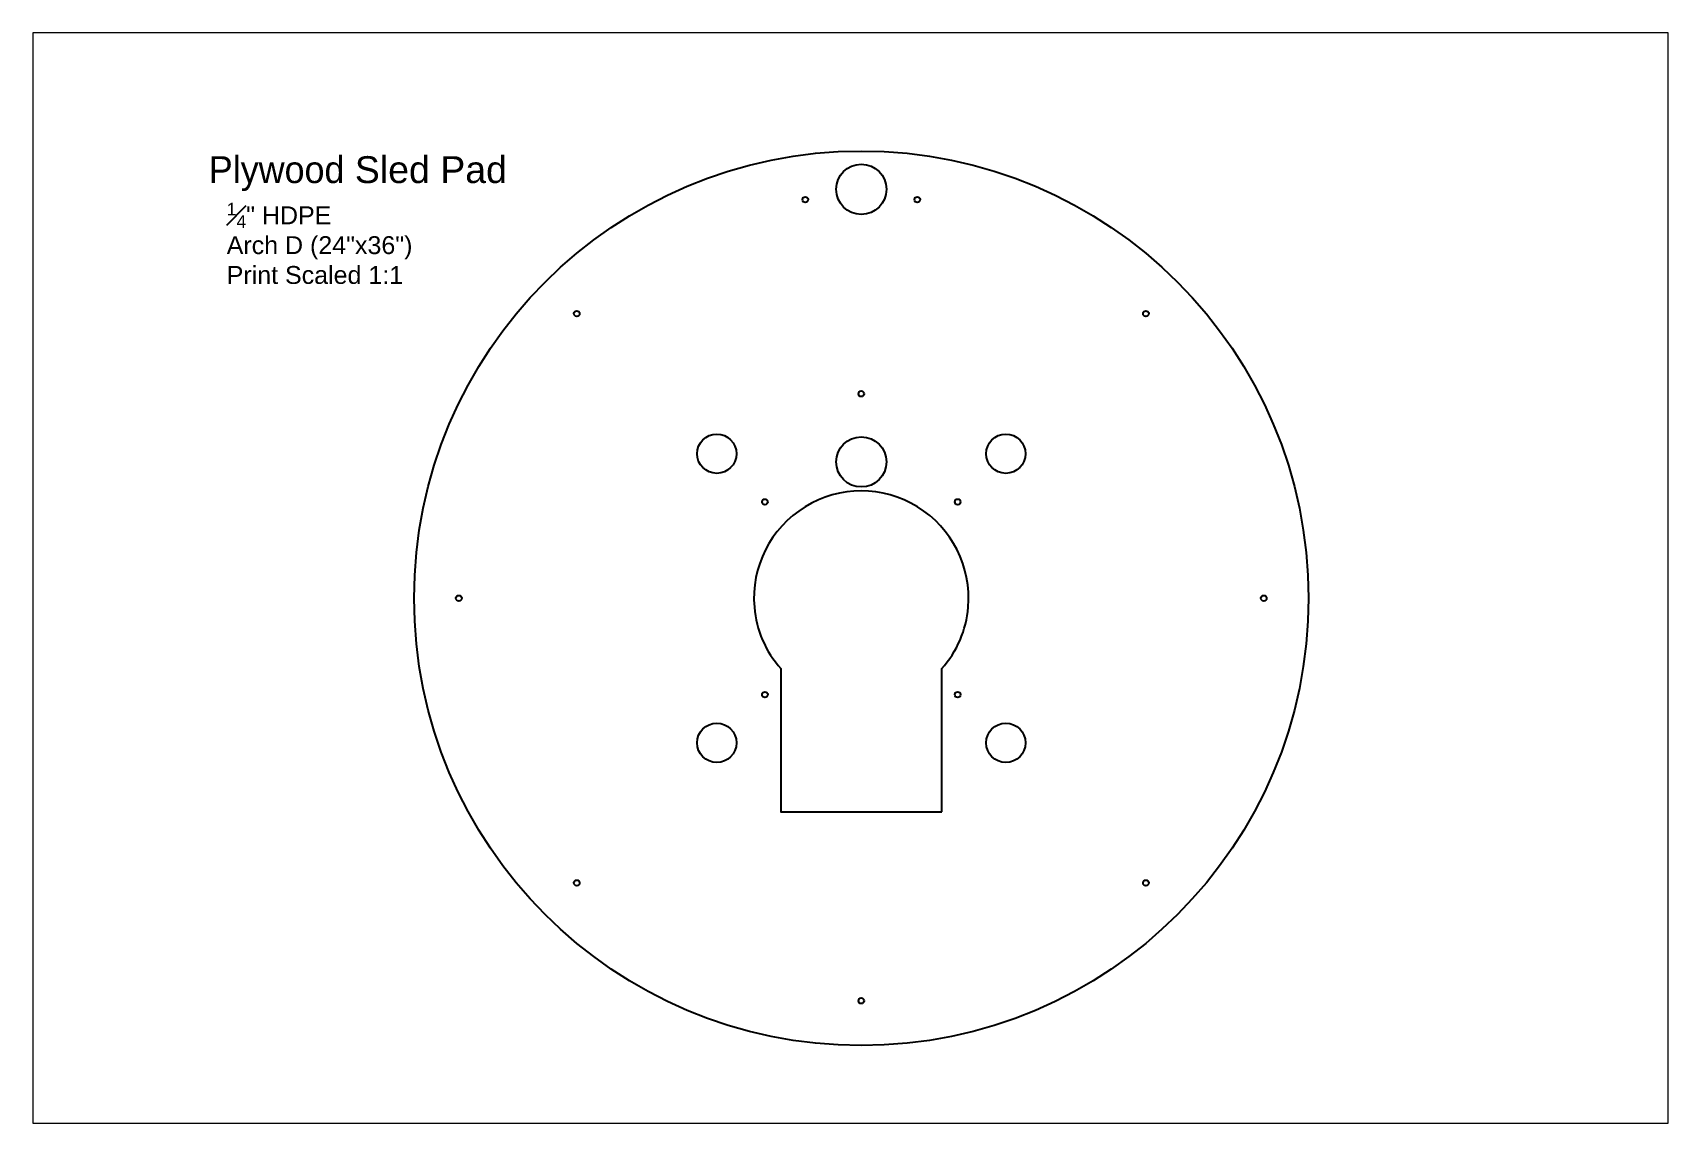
# Paper-space layout '0.750in Ply - Ply Chute Sled Pad' of a CAD drawing. Header units: millimetres. Extents: x -3 to 911, y -3 to 606.
# The model-space entities are those that its viewports show. They can reach past a viewport. Long polylines and large blocks are cut down to what shows.
import ezdxf

# ---------------------------------------------------------------- set-up
doc = ezdxf.new("R2010")
doc.units = ezdxf.units.MM
doc.header["$MEASUREMENT"] = 0
for name, color, linetype in [('0.250in_HDPE-T1_0.250in_1FL_Contours', 7, 'Continuous'), ('0.250in_HDPE-T1_0.250in_1FL_ThruPockets', 4, 'Continuous'), ('0.25in_HDPE-T4_0.125in_Drill', 1, 'Continuous')]:
    doc.layers.add(name, color=color, linetype=linetype)
doc.layers.add('AM_VIEWS', color=1, linetype='Continuous', lineweight=15, plot=False)

msp = doc.modelspace()

# ---------------------------------------------------------------- linework, layer by layer
at = {"layer": '0.250in_HDPE-T1_0.250in_1FL_Contours'}
msp.add_lwpolyline([(44.96, 530.66), (44.96, 577.74), (45, 610.7, 0.162989), (59.79, 644.94, 1.088277), (-59.79, 644.94, 0.162989), (-45, 610.7), (-44.96, 577.74), (-44.96, 530.66)], format="xyb", close=True, dxfattribs=at)
msp.add_circle((0, 650), 250, dxfattribs=at)
at = {"layer": '0.250in_HDPE-T1_0.250in_1FL_ThruPockets'}
for centre, radius in [((0, 878.6), 14), ((-80.82, 730.82), 11), ((80.82, 730.82), 11), ((0, 726.2), 14), ((-80.82, 569.18), 11), ((80.82, 569.18), 11)]:
    msp.add_circle(centre, radius, dxfattribs=at)
at = {"layer": '0.25in_HDPE-T4_0.125in_Drill'}
for centre in [(-31.31, 872.81), (31.31, 872.81), (-159.1, 809.1), (159.1, 809.1), (0, 764.3), (-53.88, 703.88), (53.88, 703.88), (-225, 650), (225, 650), (-53.88, 596.12), (53.88, 596.12), (-159.1, 490.9), (159.1, 490.9), (0, 425)]:
    msp.add_circle(centre, 1.59, dxfattribs=at)

# ---------------------------------------------------------------- texts
at = {"linetype": 'Continuous', "attachment_point": 1}
for s, width, insert, char_height in [('\\A1;Plywood{\\fArial|b0|i0|c0|p34; Sled Pad}', 256.5651, (-364.78, 897.1), 15), ('\\A1;{\\fArial|b0|i0|c0|p34;\\H0.7x;\\S1#4;\\H1.4286x;" HDPE \\P\\H1x;Arch D (24"x36")\\PPrint Scaled 1:1}', 171.1858, (-354.78, 871.06), 10)]:
    msp.add_mtext_dynamic_manual_height_columns(s, width=width, gutter_width=1, heights=[0], dxfattribs=dict(at, insert=insert, char_height=char_height))

psp = doc.layouts.new('0.750in Ply - Ply Chute Sled Pad')

# ---------------------------------------------------------------- viewports
at = {"layer": 'AM_VIEWS'}
psp.add_viewport(center=(454.025, 301.625), size=(914.4, 609.6), view_center_point=(-6.037, 661.329), view_height=609.60003, dxfattribs=at)

doc.saveas('drawing.dxf')
